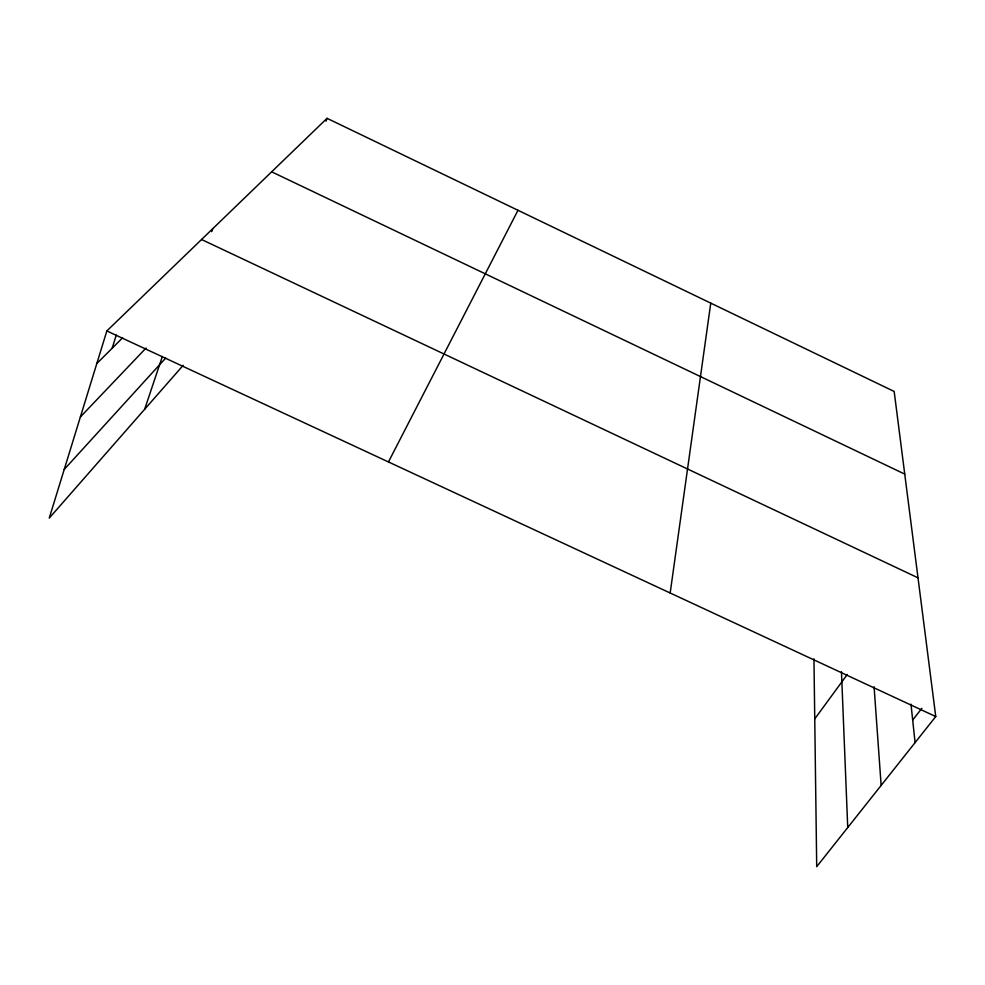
<?xml version="1.0" encoding="UTF-8"?>
<svg xmlns="http://www.w3.org/2000/svg" width="985" height="985" viewBox="0 0 985 985"><rect width="100%" height="100%" fill="white"/><g stroke="black" fill="none" stroke-linecap="round" stroke-linejoin="round"><path stroke-width="1.48" d="M670.169 593.007L710.764 303.134M813.955 658.854L816.713 866.677L935.75 716.551L894.171 391.464L327.057 118.323L106.848 330.948L49.25 518.11L183.148 365.373M112.155 348.247L116.255 335.122M144.647 409.292L162.365 356.447M211.713 231.647L212.686 228.754M325.998 121.192L327.057 118.323M388.459 461.953L517.987 210.285M814.743 718.915L847.26 674.491M912.689 720.047L921.874 708.313M64.222 469.451L165.739 358.011M80.388 416.95L146.039 348.05M96.825 363.551L122.632 337.781M106.848 330.948L935.75 716.551M201.556 239.503L918.008 577.826M271.651 171.821L904.735 474.105M911.002 704.164L915.077 742.628M874.089 686.779L881.144 785.414M841.461 671.721L847.74 827.548"/></g></svg>
